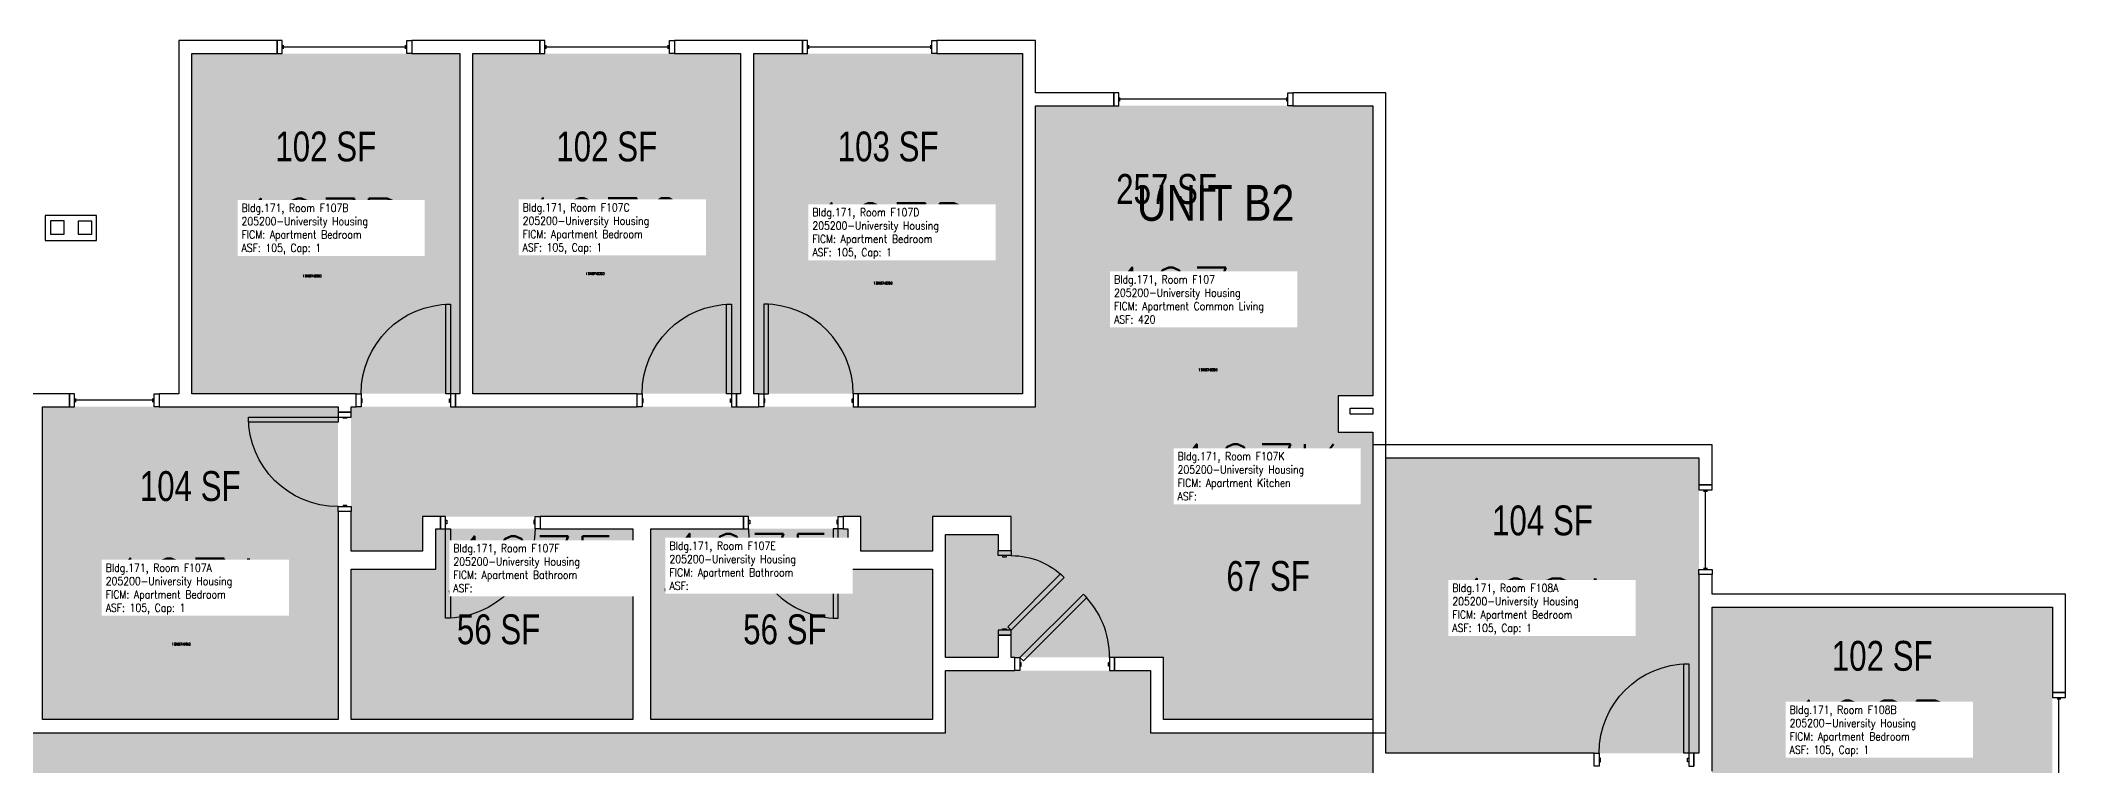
# Model space of a CAD drawing. Header units: inches. Extents: x -93 to 1642, y -75 to 1661.
# Drawn here: x 829 to 1642, y 1369 to 1661 of the extents above; entities that cross this region are included whole.
import ezdxf
from ezdxf.enums import TextEntityAlignment as Align

# ---------------------------------------------------------------- set-up
doc = ezdxf.new("R2010")
doc.units = ezdxf.units.IN
doc.header["$LTSCALE"] = 96
doc.header["$MEASUREMENT"] = 0
for name, color, linetype in [('A-AREA-IDEN', 1, 'Continuous'), ('A-DOOR', 2, 'Continuous'), ('A-GLAZ', 1, 'Continuous'), ('A-IDEN-RNUM', 7, 'Continuous'), ('A-IDEN-SNUM', 4, 'Continuous'), ('A-IDEN-VNUM', 4, 'Continuous'), ('A-WALL', 5, 'Continuous'), ('AREA-TEXT', 3, 'Continuous'), ('Rooms-Category-Color', 7, 'Continuous'), ('Rooms-College-Color', 7, 'Continuous'), ('Rooms-Department-Color', 7, 'Continuous'), ('Rooms-Division-Color', 7, 'Continuous'), ('Rooms-Information', 7, 'Continuous')]:
    doc.layers.add(name, color=color, linetype=linetype)
doc.styles.add('AREA', font='arial.ttf', dxfattribs={"width": 0.75, "height": 12})
doc.styles.add('ROOMSNUMBER', font='txt.shx', dxfattribs={"height": 0.03})
doc.styles.add('ROOMVNUMBER', font='simplex.shx', dxfattribs={"width": 0.85})
doc.styles.get("Standard").update_dxf_attribs({"font": 'ARIALN.TTF'})

msp = doc.modelspace()

# ---------------------------------------------------------------- hatches: boundary and pattern name
h = msp.add_hatch()
h.set_pattern_fill('ANSI31', color=256, style=0)
h.set_pattern_definition([(45, (764.89328, 2033.59211), (-0.088388348, 0.088388348), [])])
h.paths.add_polyline_path([(1096.36, 1449.64), (1155.1, 1449.64), (1155.1, 1440.43), (1096.36, 1440.43)], flags=9)
at = {"layer": 'Rooms-Category-Color', "true_color": 0x728ef3}
for points in [[(997, 1655.5), (889.37, 1655.5), (889.37, 1518.75), (997.01, 1518.76), (997.01, 1655.06)], [(1002.25, 1655.5), (1109.87, 1655.5), (1109.89, 1518.76), (1002.25, 1518.75), (1002.26, 1655.06)], [(1115.12, 1655.5), (1223.12, 1655.5), (1223.12, 1518.75), (1115.12, 1518.75), (1115.14, 1655.06)], [(1363.87, 1634.5), (1228.37, 1634.5), (1228.37, 1513.5), (953.37, 1513.5), (953.37, 1455.5), (982.12, 1455.5), (982.12, 1469.37), (1158.16, 1469.37), (1158.16, 1455.5), (1186.91, 1455.5), (1186.91, 1469.37), (1218.61, 1469.37), (1218.61, 1455.75), (1213.36, 1455.75), (1213.36, 1462.12), (1192.16, 1462.12), (1192.16, 1412.75), (1213.36, 1412.75), (1213.36, 1421.75), (1218.61, 1421.75), (1218.61, 1412.75), (1279.73, 1412.75), (1279.73, 1503.25), (1349.87, 1503.25), (1349.87, 1517.87), (1363.87, 1517.87)], [(829.39, 1387.75), (829.37, 1513.5), (948.12, 1513.5), (948.12, 1387.75)], [(1363.87, 1503.25), (1363.87, 1387.75), (1279.73, 1387.75), (1279.73, 1503.25)], [(1369.12, 1492.99), (1494.87, 1493), (1494.87, 1374.25), (1369.12, 1374.25)], [(987.39, 1464.5), (1066.52, 1464.5), (1066.52, 1387.75), (953.39, 1387.75), (953.37, 1448.25), (987.37, 1448.25)], [(1073.78, 1387.75), (1186.91, 1387.75), (1186.91, 1448.25), (1152.91, 1448.25), (1152.91, 1464.5), (1073.77, 1464.5)], [(1636.87, 1325.37), (1636.87, 1433), (1500.12, 1433), (1500.14, 1325.36), (1636.43, 1325.36)]]:
    msp.add_hatch(color=171, dxfattribs=at).paths.add_polyline_path(points)
at = {"layer": 'Rooms-Category-Color', "true_color": 0xadadad}
msp.add_hatch(color=253, dxfattribs=at).paths.add_polyline_path([(185.13, 1382.5), (274.52, 1382.5), (274.52, 1407.5), (356.84, 1407.5), (356.84, 1382.5), (685.25, 1382.5), (685.25, 1369), (693.25, 1369), (693.25, 1374), (724.88, 1374), (733.25, 1374), (733.25, 1372.5), (737.25, 1372.5), (737.25, 1477.5), (824.12, 1477.5), (824.12, 1382.5), (1192.16, 1382.5), (1192.16, 1407.5), (1274.48, 1407.5), (1274.48, 1382.5), (1363.87, 1382.5), (1363.87, 1322.5), (1138.87, 1322.5), (1138.87, 1202.75), (1051.88, 1202.75), (1051.88, 1322.5), (935.89, 1322.5), (935.89, 1286.5), (785.25, 1286.5), (785.25, 1300), (777.25, 1300), (777.25, 1295), (737.25, 1295), (737.25, 1296.5), (733.25, 1296.5), (733.25, 1286.5), (713.23, 1286.5), (622.11, 1286.5), (622.11, 1322.5), (185.13, 1322.5)])
at = {"layer": 'Rooms-College-Color', "true_color": 0xadadad}
for points in [[(997, 1655.5), (889.37, 1655.5), (889.37, 1518.75), (997.01, 1518.76), (997.01, 1655.06)], [(1002.25, 1655.5), (1109.87, 1655.5), (1109.89, 1518.76), (1002.25, 1518.75), (1002.26, 1655.06)], [(1115.12, 1655.5), (1223.12, 1655.5), (1223.12, 1518.75), (1115.12, 1518.75), (1115.14, 1655.06)], [(1363.87, 1634.5), (1228.37, 1634.5), (1228.37, 1513.5), (953.37, 1513.5), (953.37, 1455.5), (982.12, 1455.5), (982.12, 1469.37), (1158.16, 1469.37), (1158.16, 1455.5), (1186.91, 1455.5), (1186.91, 1469.37), (1218.61, 1469.37), (1218.61, 1455.75), (1213.36, 1455.75), (1213.36, 1462.12), (1192.16, 1462.12), (1192.16, 1412.75), (1213.36, 1412.75), (1213.36, 1421.75), (1218.61, 1421.75), (1218.61, 1412.75), (1279.73, 1412.75), (1279.73, 1503.25), (1349.87, 1503.25), (1349.87, 1517.87), (1363.87, 1517.87)], [(829.39, 1387.75), (829.37, 1513.5), (948.12, 1513.5), (948.12, 1387.75)], [(1363.87, 1503.25), (1363.87, 1387.75), (1279.73, 1387.75), (1279.73, 1503.25)], [(1369.12, 1492.99), (1494.87, 1493), (1494.87, 1374.25), (1369.12, 1374.25)], [(185.13, 1382.5), (274.52, 1382.5), (274.52, 1407.5), (356.84, 1407.5), (356.84, 1382.5), (685.25, 1382.5), (685.25, 1369), (693.25, 1369), (693.25, 1374), (724.88, 1374), (733.25, 1374), (733.25, 1372.5), (737.25, 1372.5), (737.25, 1477.5), (824.12, 1477.5), (824.12, 1382.5), (1192.16, 1382.5), (1192.16, 1407.5), (1274.48, 1407.5), (1274.48, 1382.5), (1363.87, 1382.5), (1363.87, 1322.5), (1138.87, 1322.5), (1138.87, 1202.75), (1051.88, 1202.75), (1051.88, 1322.5), (935.89, 1322.5), (935.89, 1286.5), (785.25, 1286.5), (785.25, 1300), (777.25, 1300), (777.25, 1295), (737.25, 1295), (737.25, 1296.5), (733.25, 1296.5), (733.25, 1286.5), (713.23, 1286.5), (622.11, 1286.5), (622.11, 1322.5), (185.13, 1322.5)], [(987.39, 1464.5), (1066.52, 1464.5), (1066.52, 1387.75), (953.39, 1387.75), (953.37, 1448.25), (987.37, 1448.25)], [(1073.78, 1387.75), (1186.91, 1387.75), (1186.91, 1448.25), (1152.91, 1448.25), (1152.91, 1464.5), (1073.77, 1464.5)], [(1636.87, 1325.37), (1636.87, 1433), (1500.12, 1433), (1500.14, 1325.36), (1636.43, 1325.36)]]:
    msp.add_hatch(color=253, dxfattribs=at).paths.add_polyline_path(points)
at = {"layer": 'Rooms-Department-Color', "true_color": 0x604aed}
for points in [[(997, 1655.5), (889.37, 1655.5), (889.37, 1518.75), (997.01, 1518.76), (997.01, 1655.06)], [(1002.25, 1655.5), (1109.87, 1655.5), (1109.89, 1518.76), (1002.25, 1518.75), (1002.26, 1655.06)], [(1115.12, 1655.5), (1223.12, 1655.5), (1223.12, 1518.75), (1115.12, 1518.75), (1115.14, 1655.06)], [(1363.87, 1634.5), (1228.37, 1634.5), (1228.37, 1513.5), (953.37, 1513.5), (953.37, 1455.5), (982.12, 1455.5), (982.12, 1469.37), (1158.16, 1469.37), (1158.16, 1455.5), (1186.91, 1455.5), (1186.91, 1469.37), (1218.61, 1469.37), (1218.61, 1455.75), (1213.36, 1455.75), (1213.36, 1462.12), (1192.16, 1462.12), (1192.16, 1412.75), (1213.36, 1412.75), (1213.36, 1421.75), (1218.61, 1421.75), (1218.61, 1412.75), (1279.73, 1412.75), (1279.73, 1503.25), (1349.87, 1503.25), (1349.87, 1517.87), (1363.87, 1517.87)], [(829.39, 1387.75), (829.37, 1513.5), (948.12, 1513.5), (948.12, 1387.75)], [(1363.87, 1503.25), (1363.87, 1387.75), (1279.73, 1387.75), (1279.73, 1503.25)], [(1369.12, 1492.99), (1494.87, 1493), (1494.87, 1374.25), (1369.12, 1374.25)], [(987.39, 1464.5), (1066.52, 1464.5), (1066.52, 1387.75), (953.39, 1387.75), (953.37, 1448.25), (987.37, 1448.25)], [(1073.78, 1387.75), (1186.91, 1387.75), (1186.91, 1448.25), (1152.91, 1448.25), (1152.91, 1464.5), (1073.77, 1464.5)], [(1636.87, 1325.37), (1636.87, 1433), (1500.12, 1433), (1500.14, 1325.36), (1636.43, 1325.36)]]:
    msp.add_hatch(color=173, dxfattribs=at).paths.add_polyline_path(points)
at = {"layer": 'Rooms-Department-Color', "true_color": 0xacacac}
msp.add_hatch(color=253, dxfattribs=at).paths.add_polyline_path([(185.13, 1382.5), (274.52, 1382.5), (274.52, 1407.5), (356.84, 1407.5), (356.84, 1382.5), (685.25, 1382.5), (685.25, 1369), (693.25, 1369), (693.25, 1374), (724.88, 1374), (733.25, 1374), (733.25, 1372.5), (737.25, 1372.5), (737.25, 1477.5), (824.12, 1477.5), (824.12, 1382.5), (1192.16, 1382.5), (1192.16, 1407.5), (1274.48, 1407.5), (1274.48, 1382.5), (1363.87, 1382.5), (1363.87, 1322.5), (1138.87, 1322.5), (1138.87, 1202.75), (1051.88, 1202.75), (1051.88, 1322.5), (935.89, 1322.5), (935.89, 1286.5), (785.25, 1286.5), (785.25, 1300), (777.25, 1300), (777.25, 1295), (737.25, 1295), (737.25, 1296.5), (733.25, 1296.5), (733.25, 1286.5), (713.23, 1286.5), (622.11, 1286.5), (622.11, 1322.5), (185.13, 1322.5)])
at = {"layer": 'Rooms-Division-Color', "true_color": 0x604aed}
for points in [[(997, 1655.5), (889.37, 1655.5), (889.37, 1518.75), (997.01, 1518.76), (997.01, 1655.06)], [(1002.25, 1655.5), (1109.87, 1655.5), (1109.89, 1518.76), (1002.25, 1518.75), (1002.26, 1655.06)], [(1115.12, 1655.5), (1223.12, 1655.5), (1223.12, 1518.75), (1115.12, 1518.75), (1115.14, 1655.06)], [(1363.87, 1634.5), (1228.37, 1634.5), (1228.37, 1513.5), (953.37, 1513.5), (953.37, 1455.5), (982.12, 1455.5), (982.12, 1469.37), (1158.16, 1469.37), (1158.16, 1455.5), (1186.91, 1455.5), (1186.91, 1469.37), (1218.61, 1469.37), (1218.61, 1455.75), (1213.36, 1455.75), (1213.36, 1462.12), (1192.16, 1462.12), (1192.16, 1412.75), (1213.36, 1412.75), (1213.36, 1421.75), (1218.61, 1421.75), (1218.61, 1412.75), (1279.73, 1412.75), (1279.73, 1503.25), (1349.87, 1503.25), (1349.87, 1517.87), (1363.87, 1517.87)], [(829.39, 1387.75), (829.37, 1513.5), (948.12, 1513.5), (948.12, 1387.75)], [(1363.87, 1503.25), (1363.87, 1387.75), (1279.73, 1387.75), (1279.73, 1503.25)], [(1369.12, 1492.99), (1494.87, 1493), (1494.87, 1374.25), (1369.12, 1374.25)], [(987.39, 1464.5), (1066.52, 1464.5), (1066.52, 1387.75), (953.39, 1387.75), (953.37, 1448.25), (987.37, 1448.25)], [(1073.78, 1387.75), (1186.91, 1387.75), (1186.91, 1448.25), (1152.91, 1448.25), (1152.91, 1464.5), (1073.77, 1464.5)], [(1636.87, 1325.37), (1636.87, 1433), (1500.12, 1433), (1500.14, 1325.36), (1636.43, 1325.36)]]:
    msp.add_hatch(color=173, dxfattribs=at).paths.add_polyline_path(points)
at = {"layer": 'Rooms-Division-Color', "true_color": 0xadadad}
msp.add_hatch(color=253, dxfattribs=at).paths.add_polyline_path([(185.13, 1382.5), (274.52, 1382.5), (274.52, 1407.5), (356.84, 1407.5), (356.84, 1382.5), (685.25, 1382.5), (685.25, 1369), (693.25, 1369), (693.25, 1374), (724.88, 1374), (733.25, 1374), (733.25, 1372.5), (737.25, 1372.5), (737.25, 1477.5), (824.12, 1477.5), (824.12, 1382.5), (1192.16, 1382.5), (1192.16, 1407.5), (1274.48, 1407.5), (1274.48, 1382.5), (1363.87, 1382.5), (1363.87, 1322.5), (1138.87, 1322.5), (1138.87, 1202.75), (1051.88, 1202.75), (1051.88, 1322.5), (935.89, 1322.5), (935.89, 1286.5), (785.25, 1286.5), (785.25, 1300), (777.25, 1300), (777.25, 1295), (737.25, 1295), (737.25, 1296.5), (733.25, 1296.5), (733.25, 1286.5), (713.23, 1286.5), (622.11, 1286.5), (622.11, 1322.5), (185.13, 1322.5)])

# ---------------------------------------------------------------- linework, layer by layer
at = {"layer": 'A-DOOR'}
for points in [[(993.37, 1518.75), (991.37, 1518.75), (991.37, 1554.75), (993.37, 1554.75)], [(1106.25, 1518.75), (1104.25, 1518.75), (1104.25, 1554.75), (1106.25, 1554.75)], [(1119.12, 1518.75), (1121.12, 1518.75), (1121.12, 1554.75), (1119.12, 1554.75)], [(957.37, 1513.5), (955.37, 1513.5), (955.37, 1518.75), (957.37, 1518.75)], [(957.37, 1515.25), (957.87, 1515.25), (957.87, 1516.75), (957.37, 1516.75)], [(993.37, 1515.25), (992.87, 1515.25), (992.87, 1516.75), (993.37, 1516.75)], [(993.37, 1513.5), (995.37, 1513.5), (995.37, 1518.75), (993.37, 1518.75)], [(1070.25, 1513.5), (1068.25, 1513.5), (1068.25, 1518.75), (1070.25, 1518.75)], [(1070.25, 1515.25), (1070.75, 1515.25), (1070.75, 1516.75), (1070.25, 1516.75)], [(1106.25, 1515.25), (1105.75, 1515.25), (1105.75, 1516.75), (1106.25, 1516.75)], [(1106.25, 1513.5), (1108.25, 1513.5), (1108.25, 1518.75), (1106.25, 1518.75)], [(1119.12, 1513.5), (1117.12, 1513.5), (1117.12, 1518.75), (1119.12, 1518.75)], [(1119.12, 1515.25), (1119.62, 1515.25), (1119.62, 1516.75), (1119.12, 1516.75)], [(1155.12, 1515.25), (1154.62, 1515.25), (1154.62, 1516.75), (1155.12, 1516.75)], [(1155.12, 1513.5), (1157.12, 1513.5), (1157.12, 1518.75), (1155.12, 1518.75)], [(948.12, 1509.38), (948.12, 1507.38), (912.12, 1507.38), (912.12, 1509.38)], [(953.37, 1509.38), (953.37, 1511.38), (948.12, 1511.38), (948.12, 1509.38)], [(951.62, 1509.38), (951.62, 1508.88), (950.12, 1508.88), (950.12, 1509.38)], [(953.37, 1473.38), (953.37, 1471.38), (948.12, 1471.38), (948.12, 1473.38)], [(951.62, 1473.38), (951.62, 1473.88), (950.12, 1473.88), (950.12, 1473.38)], [(991.27, 1469.37), (989.27, 1469.37), (989.27, 1464.5), (991.27, 1464.5)], [(991.27, 1468), (991.77, 1468), (991.77, 1466.5), (991.27, 1466.5)], [(991.27, 1464.5), (993.27, 1464.5), (993.27, 1428.5), (991.27, 1428.5)], [(1027.27, 1468), (1026.77, 1468), (1026.77, 1466.5), (1027.27, 1466.5)], [(1027.27, 1469.37), (1029.27, 1469.37), (1029.27, 1464.5), (1027.27, 1464.5)], [(1113.02, 1469.37), (1111.02, 1469.37), (1111.02, 1464.5), (1113.02, 1464.5)], [(1113.02, 1468), (1113.52, 1468), (1113.52, 1466.5), (1113.02, 1466.5)], [(1149.02, 1464.5), (1147.02, 1464.5), (1147.02, 1428.5), (1149.02, 1428.5)], [(1149.02, 1468), (1148.52, 1468), (1148.52, 1466.5), (1149.02, 1466.5)], [(1149.02, 1469.37), (1151.02, 1469.37), (1151.02, 1464.5), (1149.02, 1464.5)], [(1213.36, 1453.7), (1213.36, 1455.7), (1218.61, 1455.7), (1218.61, 1453.7)], [(1215.11, 1453.7), (1215.11, 1453.2), (1216.61, 1453.2), (1216.61, 1453.7)], [(1218.61, 1423.7), (1217.19, 1425.11), (1238.41, 1446.33), (1239.82, 1444.91)], [(1222.09, 1412.75), (1223.51, 1411.33), (1248.96, 1436.79), (1247.55, 1438.2)], [(1213.36, 1423.7), (1213.36, 1421.7), (1218.61, 1421.7), (1218.61, 1423.7)], [(1215.11, 1423.7), (1215.11, 1424.2), (1216.61, 1424.2), (1216.61, 1423.7)], [(1222.09, 1407.5), (1220.09, 1407.5), (1220.09, 1412.75), (1222.09, 1412.75)], [(1222.09, 1409.25), (1222.59, 1409.25), (1222.59, 1410.75), (1222.09, 1410.75)], [(1258.09, 1409.25), (1257.59, 1409.25), (1257.59, 1410.75), (1258.09, 1410.75)], [(1258.09, 1407.5), (1260.09, 1407.5), (1260.09, 1412.75), (1258.09, 1412.75)], [(1490.75, 1374.25), (1488.75, 1374.25), (1488.75, 1410.25), (1490.75, 1410.25)], [(1454.75, 1369), (1452.75, 1369), (1452.75, 1374.25), (1454.75, 1374.25)], [(1454.75, 1370.75), (1455.25, 1370.75), (1455.25, 1372.25), (1454.75, 1372.25)], [(1490.75, 1370.75), (1490.25, 1370.75), (1490.25, 1372.25), (1490.75, 1372.25)], [(1490.75, 1369), (1492.75, 1369), (1492.75, 1374.25), (1490.75, 1374.25)]]:
    msp.add_lwpolyline(points, close=True, dxfattribs=at)
at = {"layer": 'A-DOOR', "extrusion": (0, 0, -1)}
for centre, radius, start, end in [((-993.37, 1518.75), 36, 0, 90), ((-1106.25, 1518.75), 36, 0, 90), ((-948.12, 1509.38), 36, 270, 0), ((-991.27, 1464.5), 36, 180, 270), ((-1218.61, 1423.7), 30, 90, 135), ((-1490.75, 1374.25), 36, 0, 90)]:
    msp.add_arc(centre, radius, start, end, dxfattribs=at)
at = {"layer": 'A-DOOR'}
for centre, start, end in [((1119.12, 1518.75), 0, 90), ((1149.02, 1464.5), 180, 270), ((1222.09, 1412.75), 0, 45)]:
    msp.add_arc(centre, 36, start, end, dxfattribs=at)
at = {"layer": 'A-GLAZ'}
for p, q in [((926.22, 1657.37), (926.22, 1658.87)), ((975.22, 1658.12), (926.22, 1658.12)), ((975.22, 1657.37), (975.22, 1658.87)), ((1031.75, 1657.37), (1031.75, 1658.87)), ((1080.75, 1658.12), (1031.75, 1658.12)), ((1080.75, 1657.37), (1080.75, 1658.87)), ((1137.22, 1657.37), (1137.22, 1658.87)), ((1186.22, 1658.12), (1137.22, 1658.12)), ((1186.22, 1657.37), (1186.22, 1658.87)), ((1262.26, 1636.37), (1262.26, 1637.87)), ((1329.26, 1637.12), (1262.26, 1637.12)), ((1329.26, 1636.37), (1329.26, 1637.87)), ((842.76, 1515.37), (842.76, 1516.87)), ((873.76, 1516.12), (842.76, 1516.12)), ((873.76, 1515.37), (873.76, 1516.87)), ((1496.75, 1479.62), (1498.25, 1479.62)), ((1497.5, 1448.62), (1497.5, 1479.62)), ((1496.75, 1448.62), (1498.25, 1448.62)), ((1638.75, 1396.15), (1640.25, 1396.15)), ((1639.5, 1347.15), (1639.5, 1396.15))]:
    msp.add_line(p, q, dxfattribs=at)
for points in [[(925.72, 1660.75), (923.72, 1660.75), (923.72, 1655.5), (925.72, 1655.5)], [(975.72, 1660.75), (977.72, 1660.75), (977.72, 1655.5), (975.72, 1655.5)], [(1031.25, 1660.75), (1029.25, 1660.75), (1029.25, 1655.5), (1031.25, 1655.5)], [(1081.25, 1660.75), (1083.25, 1660.75), (1083.25, 1655.5), (1081.25, 1655.5)], [(1136.72, 1660.75), (1134.72, 1660.75), (1134.72, 1655.5), (1136.72, 1655.5)], [(1186.72, 1660.75), (1188.72, 1660.75), (1188.72, 1655.5), (1186.72, 1655.5)], [(1261.76, 1639.75), (1259.76, 1639.75), (1259.76, 1634.5), (1261.76, 1634.5)], [(1329.76, 1639.75), (1331.76, 1639.75), (1331.76, 1634.5), (1329.76, 1634.5)], [(842.26, 1518.75), (840.26, 1518.75), (840.26, 1513.5), (842.26, 1513.5)], [(874.26, 1518.75), (876.26, 1518.75), (876.26, 1513.5), (874.26, 1513.5)], [(1500.12, 1480.12), (1500.12, 1482.12), (1494.87, 1482.12), (1494.87, 1480.12)], [(1500.12, 1448.12), (1500.12, 1446.12), (1494.87, 1446.12), (1494.87, 1448.12)], [(1642.12, 1396.65), (1642.12, 1398.65), (1636.87, 1398.65), (1636.87, 1396.65)]]:
    msp.add_lwpolyline(points, close=True, dxfattribs=at)
at = {"layer": 'A-WALL'}
for p, q in [((884.12, 1660.75), (884.12, 1518.75)), ((923.72, 1660.75), (884.12, 1660.75)), ((923.72, 1655.5), (923.72, 1660.75)), ((977.72, 1660.75), (977.72, 1655.5)), ((1029.25, 1660.75), (977.72, 1660.75)), ((1029.25, 1655.5), (1029.25, 1660.75)), ((1134.72, 1660.75), (1083.25, 1660.75)), ((1083.25, 1660.75), (1083.25, 1655.5)), ((1134.72, 1655.5), (1134.72, 1660.75)), ((1228.37, 1660.75), (1188.72, 1660.75)), ((1188.72, 1660.75), (1188.72, 1655.5)), ((1228.37, 1639.75), (1228.37, 1660.75)), ((889.37, 1518.75), (889.37, 1655.5)), ((889.37, 1655.5), (923.72, 1655.5)), ((977.72, 1655.5), (997, 1655.5)), ((997, 1655.5), (997, 1518.75)), ((1002.25, 1518.75), (1002.25, 1655.5)), ((1002.25, 1655.5), (1029.25, 1655.5)), ((1083.25, 1655.5), (1109.87, 1655.5)), ((1109.87, 1655.5), (1109.87, 1518.75)), ((1115.12, 1655.5), (1134.72, 1655.5)), ((1115.12, 1518.75), (1115.12, 1655.5)), ((1188.72, 1655.5), (1223.12, 1655.5)), ((1223.12, 1655.5), (1223.12, 1518.75)), ((1259.76, 1639.75), (1228.37, 1639.75)), ((1259.76, 1634.5), (1259.76, 1639.75)), ((1369.12, 1639.75), (1331.76, 1639.75)), ((1331.76, 1639.75), (1331.76, 1634.5)), ((1369.12, 1382.5), (1369.12, 1639.75)), ((1228.37, 1513.5), (1228.37, 1634.5)), ((1228.37, 1634.5), (1259.76, 1634.5)), ((1331.76, 1634.5), (1363.87, 1634.5)), ((1363.87, 1634.5), (1363.87, 1517.87)), ((851.04, 1590.4), (830.46, 1590.4)), ((830.46, 1590.4), (830.46, 1580.34)), ((838.14, 1588.2), (832.55, 1588.2)), ((832.55, 1588.2), (832.55, 1582.93)), ((838.14, 1582.93), (838.14, 1588.2)), ((849.25, 1588.12), (843.66, 1588.12)), ((843.66, 1588.12), (843.66, 1582.85)), ((849.25, 1582.85), (849.25, 1588.12)), ((851.04, 1580.34), (851.04, 1590.4)), ((830.46, 1580.34), (851.04, 1580.34)), ((832.55, 1582.93), (838.14, 1582.93)), ((843.66, 1582.85), (849.25, 1582.85)), ((840.26, 1518.75), (824.12, 1518.75)), ((829.37, 1513.5), (840.26, 1513.5)), ((829.37, 1387.75), (829.37, 1513.5)), ((840.26, 1513.5), (840.26, 1518.75)), ((884.12, 1518.75), (876.26, 1518.75)), ((876.26, 1518.75), (876.26, 1513.5)), ((876.26, 1513.5), (884.75, 1513.5)), ((884.75, 1513.5), (948.12, 1513.5)), ((955.37, 1518.75), (889.37, 1518.75)), ((948.12, 1513.5), (948.12, 1511.38)), ((953.37, 1513.5), (955.37, 1513.5)), ((953.37, 1511.38), (953.37, 1513.5)), ((955.37, 1513.5), (955.37, 1518.75)), ((997, 1518.75), (995.37, 1518.75)), ((995.37, 1518.75), (995.37, 1513.5)), ((995.37, 1513.5), (1068.25, 1513.5)), ((1068.25, 1518.75), (1002.25, 1518.75)), ((1068.25, 1513.5), (1068.25, 1518.75)), ((1109.87, 1518.75), (1108.25, 1518.75)), ((1108.25, 1518.75), (1108.25, 1513.5)), ((1108.25, 1513.5), (1117.12, 1513.5)), ((1117.12, 1518.75), (1115.12, 1518.75)), ((1117.12, 1513.5), (1117.12, 1518.75)), ((1223.12, 1518.75), (1157.12, 1518.75)), ((1157.12, 1518.75), (1157.12, 1513.5)), ((1157.12, 1513.5), (1228.37, 1513.5)), ((1349.87, 1517.87), (1349.87, 1503.25)), ((1363.87, 1517.87), (1349.87, 1517.87)), ((948.12, 1511.38), (953.37, 1511.38)), ((1354.75, 1510.5), (1354.75, 1513)), ((1354.75, 1513), (1363.87, 1513)), ((1363.87, 1510.5), (1354.75, 1510.5)), ((1363.87, 1513), (1363.87, 1510.5)), ((1349.87, 1503.25), (1363.87, 1503.25)), ((1363.87, 1503.25), (1363.87, 1387.75)), ((1500.12, 1498.25), (1363.87, 1498.25)), ((1363.87, 1498.25), (1363.87, 1369.62)), ((1500.12, 1482.12), (1500.12, 1498.25)), ((1369.12, 1493), (1494.87, 1493)), ((1369.12, 1374.25), (1369.12, 1493)), ((1494.87, 1493), (1494.87, 1482.12)), ((1494.87, 1482.12), (1500.12, 1482.12)), ((953.37, 1471.38), (948.12, 1471.38)), ((948.12, 1471.38), (948.12, 1468.75)), ((948.12, 1468.75), (948.12, 1387.75)), ((953.37, 1468.75), (953.37, 1471.38)), ((953.37, 1455.5), (953.37, 1468.75)), ((989.27, 1469.37), (982.12, 1469.37)), ((982.12, 1469.37), (982.12, 1455.5)), ((987.37, 1464.5), (989.27, 1464.5)), ((987.37, 1448.25), (987.37, 1464.5)), ((989.27, 1464.5), (989.27, 1469.37)), ((1111.02, 1469.37), (1029.27, 1469.37)), ((1029.27, 1469.37), (1029.27, 1464.5)), ((1029.27, 1464.5), (1066.52, 1464.5)), ((1066.52, 1464.5), (1066.52, 1387.75)), ((1073.77, 1464.5), (1111.02, 1464.5)), ((1073.77, 1387.75), (1073.77, 1464.5)), ((1111.02, 1464.5), (1111.02, 1469.37)), ((1158.16, 1469.37), (1151.02, 1469.37)), ((1151.02, 1469.37), (1151.02, 1464.5)), ((1151.02, 1464.5), (1152.91, 1464.5)), ((1152.91, 1464.5), (1152.91, 1448.25)), ((1158.16, 1455.5), (1158.16, 1469.37)), ((1218.61, 1469.37), (1186.91, 1469.37)), ((1186.91, 1469.37), (1186.91, 1455.5)), ((1218.61, 1455.7), (1218.61, 1469.37)), ((1192.16, 1462.12), (1213.36, 1462.12)), ((1192.16, 1412.75), (1192.16, 1462.12)), ((1213.36, 1462.12), (1213.36, 1455.7)), ((982.12, 1455.5), (953.37, 1455.5)), ((953.37, 1387.75), (953.37, 1448.25)), ((953.37, 1448.25), (987.37, 1448.25)), ((1152.91, 1448.25), (1186.91, 1448.25)), ((1186.91, 1455.5), (1158.16, 1455.5)), ((1186.91, 1448.25), (1186.91, 1387.75)), ((1213.36, 1455.7), (1218.61, 1455.7)), ((1500.12, 1446.12), (1494.87, 1446.12)), ((1494.87, 1446.12), (1494.87, 1437.62)), ((1500.12, 1438.25), (1500.12, 1446.12)), ((1494.87, 1437.62), (1494.87, 1374.25)), ((1642.12, 1438.25), (1500.12, 1438.25)), ((1500.12, 1433), (1636.87, 1433)), ((1500.12, 1367), (1500.12, 1433)), ((1636.87, 1433), (1636.87, 1398.65)), ((1642.12, 1398.65), (1642.12, 1438.25)), ((1218.61, 1421.7), (1213.36, 1421.7)), ((1213.36, 1421.7), (1213.36, 1412.75)), ((1218.61, 1412.75), (1218.61, 1421.7)), ((1213.36, 1412.75), (1192.16, 1412.75)), ((1192.16, 1407.5), (1220.09, 1407.5)), ((1192.16, 1382.5), (1192.16, 1407.5)), ((1220.09, 1412.75), (1218.61, 1412.75)), ((1220.09, 1407.5), (1220.09, 1412.75)), ((1279.73, 1412.75), (1260.09, 1412.75)), ((1260.09, 1412.75), (1260.09, 1407.5)), ((1260.09, 1407.5), (1274.48, 1407.5)), ((1274.48, 1407.5), (1274.48, 1382.5)), ((1279.73, 1387.75), (1279.73, 1412.75)), ((1636.87, 1398.65), (1642.12, 1398.65)), ((948.12, 1387.75), (829.37, 1387.75)), ((1066.52, 1387.75), (953.37, 1387.75)), ((1186.91, 1387.75), (1073.77, 1387.75)), ((1363.87, 1387.75), (1279.73, 1387.75)), ((824.12, 1382.5), (952.75, 1382.5)), ((952.75, 1382.5), (1192.16, 1382.5)), ((1274.48, 1382.5), (1369.12, 1382.5)), ((1363.87, 1369.62), (1363.87, 1130.22)), ((1450.12, 1374.25), (1369.12, 1374.25)), ((1452.75, 1374.25), (1450.12, 1374.25)), ((1452.75, 1369), (1452.75, 1374.25)), ((1494.87, 1374.25), (1492.75, 1374.25)), ((1492.75, 1374.25), (1492.75, 1369))]:
    msp.add_line(p, q, dxfattribs=at)

# ---------------------------------------------------------------- texts
at = {"layer": 'A-AREA-IDEN'}
msp.add_text('UNIT B2', height=14.4, dxfattribs=at).set_placement((1300.67, 1588.27), align=Align.CENTER)
at = {"layer": 'A-IDEN-RNUM', "style": 'ROOMSNUMBER', "width": 0.85}
for s, p in [('0107-B0', (937.67, 1566.08)), ('0107-C0', (1051.41, 1567.04)), ('0107-D0', (1167.08, 1563.19)), ('0107-00', (1297.61, 1528.37)), ('0107-K0', (1303.18, 1486.43)), ('0107-E0', (1082.96, 1439.84)), ('0108-A0', (1421.88, 1441.69)), ('0107-F0', (996.21, 1438.99)), ('0107-A0', (885.13, 1418.07)), ('0108-B0', (1568.87, 1390.07))]:
    msp.add_text(s, height=1, dxfattribs=at).set_placement(p, align=Align.MIDDLE_CENTER)
at = {"layer": 'A-IDEN-SNUM', "style": 'ROOMSNUMBER', "width": 0.85}
for s, p in [('1710F107B0', (937.67, 1566.08)), ('1710F107C0', (1051.41, 1567.04)), ('1710F107D0', (1167.08, 1563.19)), ('1710F10700', (1297.61, 1528.37)), ('1710F107K0', (1303.18, 1486.43)), ('1710F107E0', (1082.96, 1439.84)), ('1710F108A0', (1421.88, 1441.69)), ('1710F107F0', (996.21, 1438.99)), ('1710F107A0', (885.13, 1418.07)), ('1710F108B0', (1568.87, 1390.07))]:
    msp.add_text(s, height=1, dxfattribs=at).set_placement(p, align=Align.MIDDLE_CENTER)
at = {"layer": 'A-IDEN-VNUM', "style": 'ROOMVNUMBER', "width": 0.85}
for s, p in [('107B', (941.23, 1585.95)), ('107C', (1054.64, 1586.13)), ('107D', (1170.57, 1584.17)), ('107', (1282.67, 1558.27)), ('107K', (1317.28, 1487.18)), ('107F', (1025.88, 1450.23)), ('107E', (1112.7, 1451.21)), ('107A', (887.58, 1441.29)), ('108A', (1428.58, 1433.18)), ('108B', (1563.17, 1384.22))]:
    msp.add_text(s, height=22.5, dxfattribs=at).set_placement(p, align=Align.MIDDLE_CENTER)
at = {"layer": 'AREA-TEXT', "style": 'AREA', "width": 0.75}
for s, p in [('102 SF', (943.19, 1618.14)), ('102 SF', (1056.07, 1618.14)), ('103 SF', (1169.13, 1618.14)), ('257 SF', (1280.99, 1601.07)), ('104 SF', (888.75, 1481.64)), ('104 SF', (1432, 1467.84)), ('67 SF', (1321.8, 1445.5)), ('56 SF', (1012.64, 1424.07)), ('56 SF', (1127.65, 1424.07)), ('102 SF', (1568.5, 1413.4))]:
    msp.add_text(s, height=12, dxfattribs=at).set_placement(p, align=Align.MIDDLE_CENTER)

# ---------------------------------------------------------------- next in the draw order: texts
at = {"layer": 'Rooms-Information', "char_height": 3.2143, "width": 72, "attachment_point": 7, "style": 'ROOMVNUMBER', "bg_fill": 3, "box_fill_scale": 1.5, "bg_fill_color": 256, "bg_fill_true_color": 13158600, "bg_fill_transparency": 0}
for s, insert in [('Bldg.171, Room F107B^M^J205200-University Housing^M^JFICM: Apartment Bedroom^M^JASF: 105, Cap: 1', (909.35, 1574.7)), ('Bldg.171, Room F107C^M^J205200-University Housing^M^JFICM: Apartment Bedroom^M^JASF: 105, Cap: 1', (1022.31, 1574.88)), ('Bldg.171, Room F107D^M^J205200-University Housing^M^JFICM: Apartment Bedroom^M^JASF: 105, Cap: 1', (1138.69, 1572.92)), ('Bldg.171, Room F107^M^J205200-University Housing^M^JFICM: Apartment Common Living^M^JASF: 420', (1259.9, 1547.02)), ('Bldg.171, Room F107K^M^J205200-University Housing^M^JFICM: Apartment Kitchen^M^JASF: ', (1285.41, 1475.93)), ('Bldg.171, Room F107F^M^J205200-University Housing^M^JFICM: Apartment Bathroom^M^JASF: ', (994.46, 1438.98)), ('Bldg.171, Room F107E^M^J205200-University Housing^M^JFICM: Apartment Bathroom^M^JASF: ', (1081.28, 1439.96)), ('Bldg.171, Room F107A^M^J205200-University Housing^M^JFICM: Apartment Bedroom^M^JASF: 105, Cap: 1', (854.8, 1430.04)), ('Bldg.171, Room F108A^M^J205200-University Housing^M^JFICM: Apartment Bedroom^M^JASF: 105, Cap: 1', (1395.79, 1421.93)), ('Bldg.171, Room F108B^M^J205200-University Housing^M^JFICM: Apartment Bedroom^M^JASF: 105, Cap: 1', (1531.3, 1372.97))]:
    msp.add_mtext(s, dxfattribs=dict(at, insert=insert))

doc.saveas('drawing.dxf')
